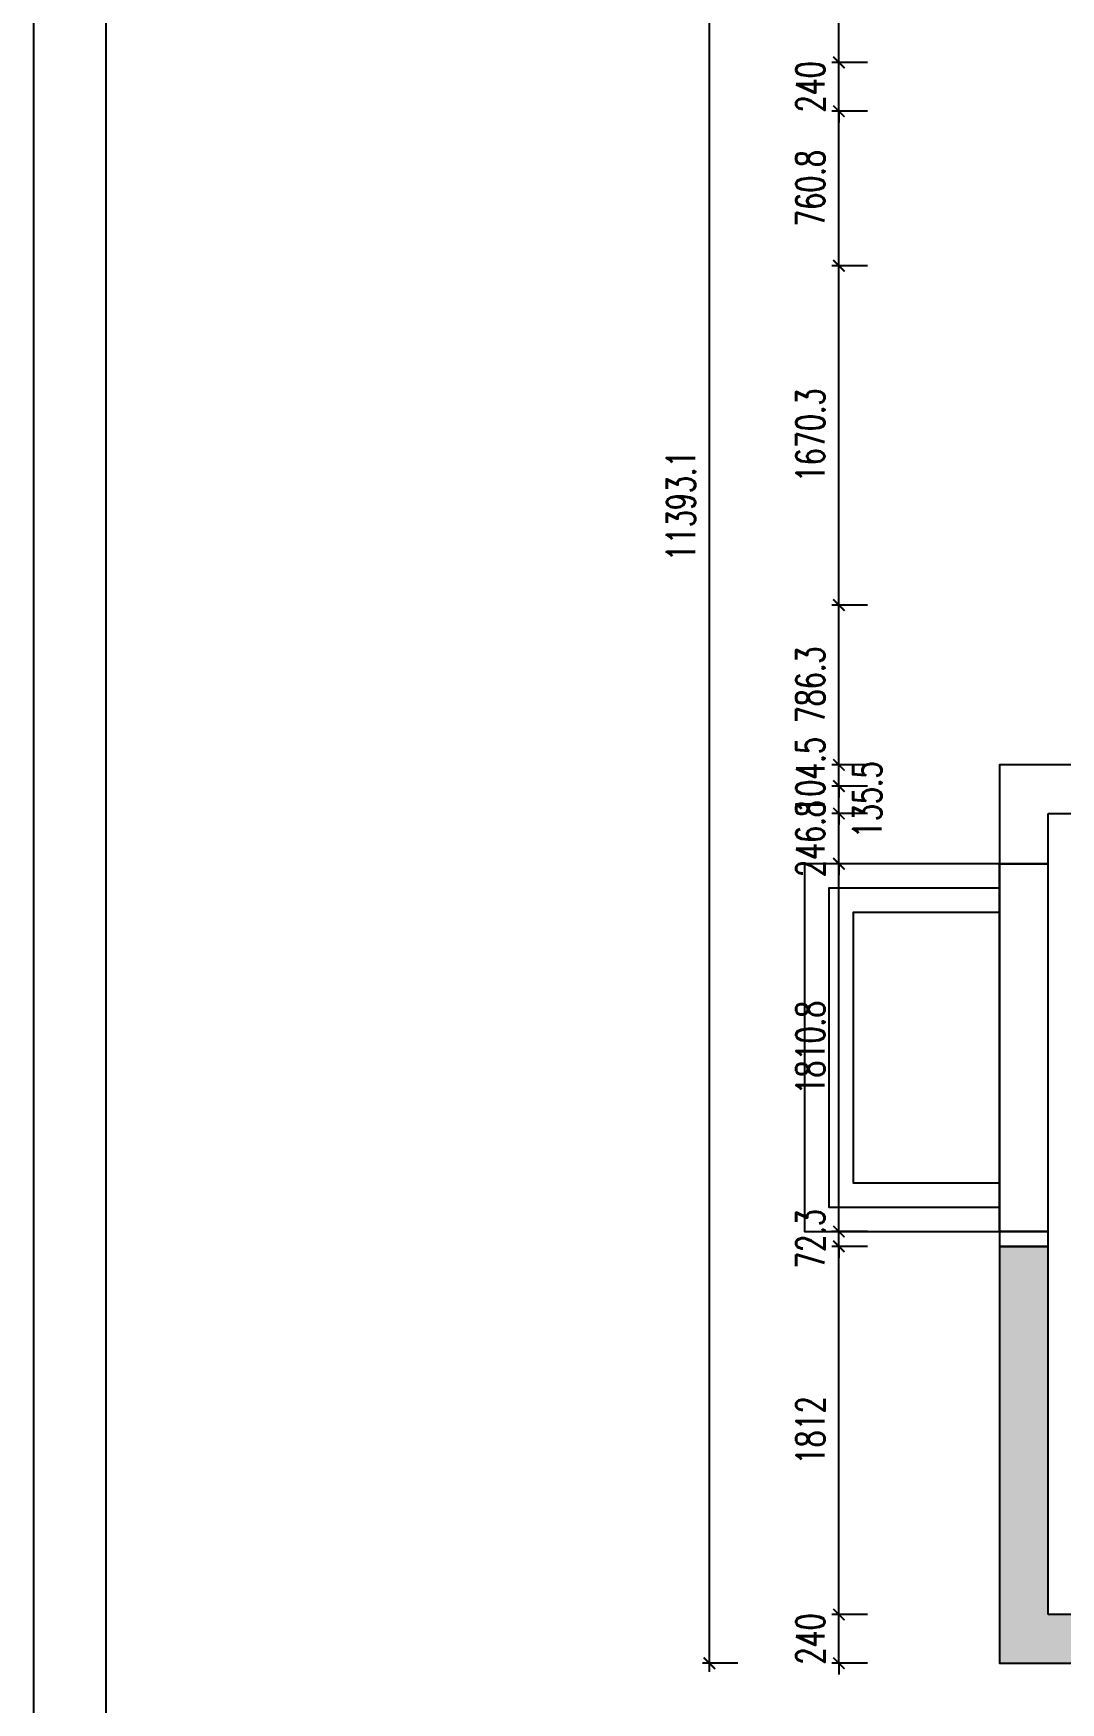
# Model space of a CAD drawing. Header units: millimetres. Extents: x 0 to 37570, y -10972 to 32224.
# Drawn here: x 0 to 5055, y 16992 to 25208 of the extents above; entities that cross this region are included whole.
import ezdxf

# ---------------------------------------------------------------- set-up
doc = ezdxf.new("R2010")
doc.units = ezdxf.units.MM
doc.header["$LTSCALE"] = 10
doc.header["$MEASUREMENT"] = 0
for name, color, linetype in [('A1-建筑结构墙体', 255, 'BYLAYER'), ('A16-建筑墙体填充', 250, 'BYLAYER'), ('A2-建筑墙体', 255, 'BYLAYER'), ('E11-标题', 2, 'BYLAYER'), ('P11-平面尺寸标注', 1, 'BYLAYER'), ('P4-平面窗', 1, 'BYLAYER'), ('T-图框', 1, 'BYLAYER')]:
    doc.layers.add(name, color=color, linetype=linetype)
doc.styles.add('DIMTEXT', font='simplex.shx', dxfattribs={"width": 0.7, "bigfont": 'gbcbig.shx'})
doc.dimstyles.new('Bim', dxfattribs={"dimscale": 25, "dimtxt": 2, "dimasz": 0.8, "dimexe": 0.5, "dimexo": 0.5, "dimgap": 1, "dimtad": 4, "dimdec": 4, "dimrnd": 1, "dimdsep": 46, "dimtxsty": 'DIMTEXT', "dimblk": 'ARCHTICK', "dimcen": 2.5, "dimdle": 0.6, "dimclrd": 1, "dimclre": 1, "dimclrt": 2, "dimadec": 0, "dimazin": 0, "dimtfac": 1, "dimtdec": 4, "dimtix": 1, "dimtmove": 2, "dimatfit": 3, "dimldrblk": 'ARCHTICK', "dimfxlon": 1, "dimtolj": 1, "dimtzin": 0, "dimarcsym": 0})
doc.dimstyles.new('Kujiale', dxfattribs={"dimscale": 25, "dimtxt": 2, "dimasz": 0.8, "dimexe": 0.5, "dimexo": 0.5, "dimgap": 1, "dimtad": 1, "dimdec": 4, "dimrnd": 1, "dimdsep": 46, "dimtxsty": 'DIMTEXT', "dimblk": 'ARCHTICK', "dimcen": 2.5, "dimdle": 0.6, "dimclrd": 1, "dimclre": 1, "dimclrt": 2, "dimadec": 0, "dimazin": 0, "dimtfac": 1, "dimtdec": 4, "dimtix": 1, "dimtmove": 2, "dimatfit": 3, "dimldrblk": 'ARCHTICK', "dimfxlon": 1, "dimtolj": 1, "dimtzin": 0, "dimarcsym": 0})

# ---------------------------------------------------------------- blocks, each defined once
blk = doc.blocks.new('_ArchTick')
at = {"layer": 'E11-标题', "color": 1, "const_width": 0.15}
blk.add_lwpolyline([(-0.5, -0.5), (0.5, 0.5)], dxfattribs=at)
blk = doc.blocks.new('*D68')
at = {"layer": 'Defpoints', "color": 0, "transparency": 16777216}
for p in [(3327, 28578.6), (3502, 28578.6), (3502, 17185.4)]:
    blk.add_point(p, dxfattribs=at)
at = {"layer": 'P11-平面尺寸标注', "color": 1, "lineweight": -2, "transparency": 16777216}
for p, q in [((3327, 17143.4), (3327, 28620.6)), ((3467, 28578.6), (3292, 28578.6)), ((3467, 17185.4), (3292, 17185.4))]:
    blk.add_line(p, q, dxfattribs=at)
at = {"layer": 'P11-平面尺寸标注', "color": 1, "lineweight": -2, "transparency": 16777216, "xscale": 56, "yscale": 56, "zscale": 56}
for p, rotation in [((3327, 28578.6), 90), ((3327, 17185.4), 270)]:
    blk.add_blockref('_ArchTick', p, dxfattribs=dict(at, rotation=rotation))
at = {"layer": 'P11-平面尺寸标注', "color": 2, "transparency": 16777216, "insert": (3187, 22882), "char_height": 140, "attachment_point": 5, "rotation": 90, "style": 'DIMTEXT'}
blk.add_mtext('\\A1;11393.1', dxfattribs=at)
blk = doc.blocks.new('*D79')
at = {"layer": 'Defpoints', "color": 0, "transparency": 16777216}
for p in [(3964, 17425.4), (4139, 17425.4), (4139, 17185.4)]:
    blk.add_point(p, dxfattribs=at)
at = {"layer": 'P11-平面尺寸标注', "color": 1, "lineweight": -2, "transparency": 16777216}
for p, q in [((4104, 17425.4), (3929, 17425.4)), ((3964, 17425.4), (3964, 17481.4)), ((3964, 17185.4), (3964, 17425.4)), ((4104, 17185.4), (3929, 17185.4)), ((3964, 17185.4), (3964, 17129.4))]:
    blk.add_line(p, q, dxfattribs=at)
at = {"layer": 'P11-平面尺寸标注', "color": 1, "lineweight": -2, "transparency": 16777216, "xscale": 56, "yscale": 56, "zscale": 56}
for p, rotation in [((3964, 17425.4), 270), ((3964, 17185.4), 90)]:
    blk.add_blockref('_ArchTick', p, dxfattribs=dict(at, rotation=rotation))
at = {"layer": 'P11-平面尺寸标注', "color": 2, "transparency": 16777216, "insert": (3824, 17305.4), "char_height": 140, "attachment_point": 5, "rotation": 90, "style": 'DIMTEXT'}
blk.add_mtext('\\A1;240', dxfattribs=at)
blk = doc.blocks.new('*D80')
at = {"layer": 'Defpoints', "color": 0, "transparency": 16777216}
for p in [(3964, 19237.4), (4139, 19237.4), (4139, 17425.4)]:
    blk.add_point(p, dxfattribs=at)
at = {"layer": 'P11-平面尺寸标注', "color": 1, "lineweight": -2, "transparency": 16777216}
for p, q in [((4104, 19237.4), (3929, 19237.4)), ((3964, 17383.4), (3964, 19279.4)), ((4104, 17425.4), (3929, 17425.4))]:
    blk.add_line(p, q, dxfattribs=at)
at = {"layer": 'P11-平面尺寸标注', "color": 1, "lineweight": -2, "transparency": 16777216, "xscale": 56, "yscale": 56, "zscale": 56}
for p, rotation in [((3964, 19237.4), 90), ((3964, 17425.4), 270)]:
    blk.add_blockref('_ArchTick', p, dxfattribs=dict(at, rotation=rotation))
at = {"layer": 'P11-平面尺寸标注', "color": 2, "transparency": 16777216, "insert": (3824, 18331.4), "char_height": 140, "attachment_point": 5, "rotation": 90, "style": 'DIMTEXT'}
blk.add_mtext('\\A1;1812', dxfattribs=at)
blk = doc.blocks.new('*D81')
at = {"layer": 'Defpoints', "color": 0, "transparency": 16777216}
for p in [(3964, 19309.8), (4139, 19309.8), (4139, 19237.4)]:
    blk.add_point(p, dxfattribs=at)
at = {"layer": 'P11-平面尺寸标注', "color": 1, "lineweight": -2, "transparency": 16777216}
for p, q in [((4104, 19309.8), (3929, 19309.8)), ((3964, 19309.8), (3964, 19365.8)), ((3964, 19237.4), (3964, 19309.8)), ((4104, 19237.4), (3929, 19237.4)), ((3964, 19237.4), (3964, 19181.4))]:
    blk.add_line(p, q, dxfattribs=at)
at = {"layer": 'P11-平面尺寸标注', "color": 1, "lineweight": -2, "transparency": 16777216, "xscale": 56, "yscale": 56, "zscale": 56}
for p, rotation in [((3964, 19309.8), 270), ((3964, 19237.4), 90)]:
    blk.add_blockref('_ArchTick', p, dxfattribs=dict(at, rotation=rotation))
at = {"layer": 'P11-平面尺寸标注', "color": 2, "transparency": 16777216, "insert": (3824, 19273.6), "char_height": 140, "attachment_point": 5, "rotation": 90, "style": 'DIMTEXT'}
blk.add_mtext('\\A1;72.3', dxfattribs=at)
blk = doc.blocks.new('*D82')
at = {"layer": 'Defpoints', "color": 0, "transparency": 16777216}
for p in [(3964, 21120.6), (4139, 21120.6), (4139, 19309.8)]:
    blk.add_point(p, dxfattribs=at)
at = {"layer": 'P11-平面尺寸标注', "color": 1, "lineweight": -2, "transparency": 16777216}
for p, q in [((4104, 21120.6), (3929, 21120.6)), ((3964, 19267.8), (3964, 21162.6)), ((4104, 19309.8), (3929, 19309.8))]:
    blk.add_line(p, q, dxfattribs=at)
at = {"layer": 'P11-平面尺寸标注', "color": 1, "lineweight": -2, "transparency": 16777216, "xscale": 56, "yscale": 56, "zscale": 56}
for p, rotation in [((3964, 21120.6), 90), ((3964, 19309.8), 270)]:
    blk.add_blockref('_ArchTick', p, dxfattribs=dict(at, rotation=rotation))
at = {"layer": 'P11-平面尺寸标注', "color": 2, "transparency": 16777216, "insert": (3824, 20215.2), "char_height": 140, "attachment_point": 5, "rotation": 90, "style": 'DIMTEXT'}
blk.add_mtext('\\A1;1810.8', dxfattribs=at)
blk = doc.blocks.new('*D83')
at = {"layer": 'Defpoints', "color": 0, "transparency": 16777216}
for p in [(3964, 21367.4), (4139, 21367.4), (4139, 21120.6)]:
    blk.add_point(p, dxfattribs=at)
at = {"layer": 'P11-平面尺寸标注', "color": 1, "lineweight": -2, "transparency": 16777216}
for p, q in [((4104, 21367.4), (3929, 21367.4)), ((3964, 21367.4), (3964, 21423.4)), ((3964, 21120.6), (3964, 21367.4)), ((4104, 21120.6), (3929, 21120.6)), ((3964, 21120.6), (3964, 21064.6))]:
    blk.add_line(p, q, dxfattribs=at)
at = {"layer": 'P11-平面尺寸标注', "color": 1, "lineweight": -2, "transparency": 16777216, "xscale": 56, "yscale": 56, "zscale": 56}
for p, rotation in [((3964, 21367.4), 270), ((3964, 21120.6), 90)]:
    blk.add_blockref('_ArchTick', p, dxfattribs=dict(at, rotation=rotation))
at = {"layer": 'P11-平面尺寸标注', "color": 2, "transparency": 16777216, "insert": (3824, 21244), "char_height": 140, "attachment_point": 5, "rotation": 90, "style": 'DIMTEXT'}
blk.add_mtext('\\A1;246.8', dxfattribs=at)
blk = doc.blocks.new('*D157')
at = {"layer": 'Defpoints', "color": 0, "transparency": 16777216}
for p in [(3964, 21502.9), (4139, 21502.9), (4139, 21367.4)]:
    blk.add_point(p, dxfattribs=at)
at = {"layer": 'P11-平面尺寸标注', "color": 1, "lineweight": -2, "transparency": 16777216}
for p, q in [((3964, 21502.9), (3964, 21558.9)), ((4104, 21502.9), (3929, 21502.9)), ((3964, 21367.4), (3964, 21502.9)), ((4104, 21367.4), (3929, 21367.4)), ((3964, 21367.4), (3964, 21311.4))]:
    blk.add_line(p, q, dxfattribs=at)
at = {"layer": 'P11-平面尺寸标注', "color": 1, "lineweight": -2, "transparency": 16777216, "xscale": 56, "yscale": 56, "zscale": 56}
for p, rotation in [((3964, 21502.9), 270), ((3964, 21367.4), 90)]:
    blk.add_blockref('_ArchTick', p, dxfattribs=dict(at, rotation=rotation))
at = {"layer": 'P11-平面尺寸标注', "color": 2, "transparency": 16777216, "insert": (4104, 21435.2), "char_height": 140, "attachment_point": 5, "rotation": 90, "style": 'DIMTEXT'}
blk.add_mtext('\\A1;135.5', dxfattribs=at)
blk = doc.blocks.new('*D84')
at = {"layer": 'Defpoints', "color": 0, "transparency": 16777216}
for p in [(3964, 21607.4), (4139, 21607.4), (4139, 21502.9)]:
    blk.add_point(p, dxfattribs=at)
at = {"layer": 'P11-平面尺寸标注', "color": 1, "lineweight": -2, "transparency": 16777216}
for p, q in [((3964, 21607.4), (3964, 21663.4)), ((4104, 21607.4), (3929, 21607.4)), ((3964, 21502.9), (3964, 21607.4)), ((4104, 21502.9), (3929, 21502.9)), ((3964, 21502.9), (3964, 21446.9))]:
    blk.add_line(p, q, dxfattribs=at)
at = {"layer": 'P11-平面尺寸标注', "color": 1, "lineweight": -2, "transparency": 16777216, "xscale": 56, "yscale": 56, "zscale": 56}
for p, rotation in [((3964, 21607.4), 270), ((3964, 21502.9), 90)]:
    blk.add_blockref('_ArchTick', p, dxfattribs=dict(at, rotation=rotation))
at = {"layer": 'P11-平面尺寸标注', "color": 2, "transparency": 16777216, "insert": (3824, 21555.2), "char_height": 140, "attachment_point": 5, "rotation": 90, "style": 'DIMTEXT'}
blk.add_mtext('\\A1;104.5', dxfattribs=at)
blk = doc.blocks.new('*D85')
at = {"layer": 'Defpoints', "color": 0, "transparency": 16777216}
for p in [(3964, 22393.7), (4139, 22393.7), (4139, 21607.4)]:
    blk.add_point(p, dxfattribs=at)
at = {"layer": 'P11-平面尺寸标注', "color": 1, "lineweight": -2, "transparency": 16777216}
for p, q in [((3964, 21565.4), (3964, 22435.7)), ((4104, 22393.7), (3929, 22393.7)), ((4104, 21607.4), (3929, 21607.4))]:
    blk.add_line(p, q, dxfattribs=at)
at = {"layer": 'P11-平面尺寸标注', "color": 1, "lineweight": -2, "transparency": 16777216, "xscale": 56, "yscale": 56, "zscale": 56}
for p, rotation in [((3964, 22393.7), 90), ((3964, 21607.4), 270)]:
    blk.add_blockref('_ArchTick', p, dxfattribs=dict(at, rotation=rotation))
at = {"layer": 'P11-平面尺寸标注', "color": 2, "transparency": 16777216, "insert": (3824, 22000.6), "char_height": 140, "attachment_point": 5, "rotation": 90, "style": 'DIMTEXT'}
blk.add_mtext('\\A1;786.3', dxfattribs=at)
blk = doc.blocks.new('*D86')
at = {"layer": 'Defpoints', "color": 0, "transparency": 16777216}
for p in [(3964, 24064), (4139, 24064), (4139, 22393.7)]:
    blk.add_point(p, dxfattribs=at)
at = {"layer": 'P11-平面尺寸标注', "color": 1, "lineweight": -2, "transparency": 16777216}
for p, q in [((3964, 22351.7), (3964, 24106)), ((4104, 24064), (3929, 24064)), ((4104, 22393.7), (3929, 22393.7))]:
    blk.add_line(p, q, dxfattribs=at)
at = {"layer": 'P11-平面尺寸标注', "color": 1, "lineweight": -2, "transparency": 16777216, "xscale": 56, "yscale": 56, "zscale": 56}
for p, rotation in [((3964, 24064), 90), ((3964, 22393.7), 270)]:
    blk.add_blockref('_ArchTick', p, dxfattribs=dict(at, rotation=rotation))
at = {"layer": 'P11-平面尺寸标注', "color": 2, "transparency": 16777216, "insert": (3824, 23228.8), "char_height": 140, "attachment_point": 5, "rotation": 90, "style": 'DIMTEXT'}
blk.add_mtext('\\A1;1670.3', dxfattribs=at)
blk = doc.blocks.new('*D87')
at = {"layer": 'Defpoints', "color": 0, "transparency": 16777216}
for p in [(3964, 24824.7), (4139, 24824.7), (4139, 24064)]:
    blk.add_point(p, dxfattribs=at)
at = {"layer": 'P11-平面尺寸标注', "color": 1, "lineweight": -2, "transparency": 16777216}
for p, q in [((4104, 24824.7), (3929, 24824.7)), ((3964, 24022), (3964, 24866.7)), ((4104, 24064), (3929, 24064))]:
    blk.add_line(p, q, dxfattribs=at)
at = {"layer": 'P11-平面尺寸标注', "color": 1, "lineweight": -2, "transparency": 16777216, "xscale": 56, "yscale": 56, "zscale": 56}
for p, rotation in [((3964, 24824.7), 90), ((3964, 24064), 270)]:
    blk.add_blockref('_ArchTick', p, dxfattribs=dict(at, rotation=rotation))
at = {"layer": 'P11-平面尺寸标注', "color": 2, "transparency": 16777216, "insert": (3824, 24444.4), "char_height": 140, "attachment_point": 5, "rotation": 90, "style": 'DIMTEXT'}
blk.add_mtext('\\A1;760.8', dxfattribs=at)
blk = doc.blocks.new('*D88')
at = {"layer": 'Defpoints', "color": 0, "transparency": 16777216}
for p in [(3964, 25064.7), (4139, 25064.7), (4139, 24824.7)]:
    blk.add_point(p, dxfattribs=at)
at = {"layer": 'P11-平面尺寸标注', "color": 1, "lineweight": -2, "transparency": 16777216}
for p, q in [((4104, 25064.7), (3929, 25064.7)), ((3964, 25064.7), (3964, 25120.7)), ((3964, 24824.7), (3964, 25064.7)), ((4104, 24824.7), (3929, 24824.7)), ((3964, 24824.7), (3964, 24768.7))]:
    blk.add_line(p, q, dxfattribs=at)
at = {"layer": 'P11-平面尺寸标注', "color": 1, "lineweight": -2, "transparency": 16777216, "xscale": 56, "yscale": 56, "zscale": 56}
for p, rotation in [((3964, 25064.7), 270), ((3964, 24824.7), 90)]:
    blk.add_blockref('_ArchTick', p, dxfattribs=dict(at, rotation=rotation))
at = {"layer": 'P11-平面尺寸标注', "color": 2, "transparency": 16777216, "insert": (3824, 24944.7), "char_height": 140, "attachment_point": 5, "rotation": 90, "style": 'DIMTEXT'}
blk.add_mtext('\\A1;240', dxfattribs=at)
blk = doc.blocks.new('*D89')
at = {"layer": 'Defpoints', "color": 0, "transparency": 16777216}
for p in [(3964, 28578.6), (4139, 28578.6), (4139, 25064.7)]:
    blk.add_point(p, dxfattribs=at)
at = {"layer": 'P11-平面尺寸标注', "color": 1, "lineweight": -2, "transparency": 16777216}
for p, q in [((3964, 25022.7), (3964, 28620.6)), ((4104, 28578.6), (3929, 28578.6)), ((4104, 25064.7), (3929, 25064.7))]:
    blk.add_line(p, q, dxfattribs=at)
at = {"layer": 'P11-平面尺寸标注', "color": 1, "lineweight": -2, "transparency": 16777216, "xscale": 56, "yscale": 56, "zscale": 56}
for p, rotation in [((3964, 28578.6), 90), ((3964, 25064.7), 270)]:
    blk.add_blockref('_ArchTick', p, dxfattribs=dict(at, rotation=rotation))
at = {"layer": 'P11-平面尺寸标注', "color": 2, "transparency": 16777216, "insert": (3824, 26821.7), "char_height": 140, "attachment_point": 5, "rotation": 90, "style": 'DIMTEXT'}
blk.add_mtext('\\A1;3513.8', dxfattribs=at)

msp = doc.modelspace()

# ---------------------------------------------------------------- hatches: boundary and pattern name
at = {"layer": 'A16-建筑墙体填充'}
for points in [[(4994.03027, 17425.43164), (4994.03027, 19237.42383), (4754.03027, 19237.42383), (4754.03027, 17185.60547), (4754.15332, 17185.55469)], [(7270.20508, 17425.42969), (4994.03125, 17425.42969), (4754.1543, 17185.55273), (4754.20508, 17185.42969), (7270.20508, 17185.42969)]]:
    msp.add_hatch(color=256, dxfattribs=at).paths.add_polyline_path(points)

# ---------------------------------------------------------------- linework, layer by layer
at = {"layer": 'A1-建筑结构墙体'}
for points in [[(4994.03027, 17425.42969), (4994.03027, 17425.43164), (4994.03027, 19237.42383), (4754.03027, 19237.42383), (4754.03027, 17185.60547), (4754.15332, 17185.55469), (4754.03027, 17185.42969)], [(4754.03027, 17185.42969), (4754.1543, 17185.55273), (4754.20508, 17185.42969), (7270.20508, 17185.42969), (7270.20508, 17425.42969), (4994.03125, 17425.42969), (4994.03027, 17425.42969)]]:
    msp.add_lwpolyline(points, dxfattribs=at)
at = {"layer": 'A2-建筑墙体'}
for points in [[(4994.03027, 21367.42383), (4994.03125, 21367.42383), (6252.77686, 21367.42383), (6252.77686, 21487.42383), (6132.77588, 21607.42383), (4754.20508, 21607.42383), (4754.1543, 21607.30078), (4754.03027, 21607.42383)], [(4754.03027, 21607.42383), (4754.15332, 21607.30078), (4754.03027, 21607.25), (4754.03027, 21120.59766), (4994.03027, 21120.59766), (4994.03027, 21367.42383), (4994.03027, 21367.42383)], [(4994.03027, 19309.75), (4754.03027, 19309.75), (4754.03027, 19237.42383), (4994.03027, 19237.42383), (4994.03027, 19309.75)]]:
    msp.add_lwpolyline(points, dxfattribs=at)
at = {"layer": 'P4-平面窗'}
for points in [[(4754.03027, 19309.75), (4754.03027, 21120.59766), (3794.03027, 21120.59766), (3794.03027, 19309.75), (4754.03027, 19309.75)], [(4994.03027, 19309.75), (4994.03027, 21120.59766), (4754.03027, 21120.59766), (4754.03027, 19309.75), (4994.03027, 19309.75)], [(4754.03027, 19429.75), (4754.03027, 21000.59766), (3914.03027, 21000.59766), (3914.03027, 19429.75), (4754.03027, 19429.75)], [(4754.03027, 19549.75), (4754.03027, 20880.59766), (4034.03027, 20880.59766), (4034.03027, 19549.75), (4754.03027, 19549.75)]]:
    msp.add_lwpolyline(points, dxfattribs=at)
at = {"layer": 'T-图框', "color": 8}
msp.add_lwpolyline([(0, 11434.5), (29400, 11434.5), (29400, 32224.5), (0, 32224.5), (0, 11434.5)], dxfattribs=at)
at = {"layer": 'T-图框'}
msp.add_lwpolyline([(357, 14136.5), (21945, 14136.5), (21945, 31867.5), (357, 31867.5), (357, 14136.5)], dxfattribs=at)

# ---------------------------------------------------------------- dimensions: what is measured, and where the dimension line sits
at = {"layer": 'P11-平面尺寸标注'}
for p1, p2, text, dimstyle, picture, middle in [((3502.03027, 17185.42969), (3502.03027, 28578.56836), '11393.1', 'Kujiale', '*D68', (3187.03027, 22881.99902)), ((4139.03027, 25064.74414), (4139.03027, 28578.56836), '3513.8', 'Kujiale', '*D89', (3824.03027, 26821.65625)), ((4139.03027, 24824.74414), (4139.03027, 25064.74414), '240', 'Kujiale', '*D88', (3824.03027, 24944.74414)), ((4139.03027, 24063.96484), (4139.03027, 24824.74414), '760.8', 'Kujiale', '*D87', (3824.03027, 24444.35449)), ((4139.03027, 22393.69727), (4139.03027, 24063.96484), '1670.3', 'Kujiale', '*D86', (3824.03027, 23228.83105)), ((4139.03027, 21607.42383), (4139.03027, 22393.69727), '786.3', 'Kujiale', '*D85', (3824.03027, 22000.56055)), ((4139.03027, 21502.9375), (4139.03027, 21607.42383), '104.5', 'Kujiale', '*D84', (3824.03027, 21555.18066)), ((4139.03027, 21367.42383), (4139.03027, 21502.9375), '135.5', 'Bim', '*D157', (4104.03027, 21435.18066)), ((4139.03027, 21120.59766), (4139.03027, 21367.42383), '246.8', 'Kujiale', '*D83', (3824.03027, 21244.01074)), ((4139.03027, 19309.75), (4139.03027, 21120.59766), '1810.8', 'Kujiale', '*D82', (3824.03027, 20215.17383)), ((4139.03027, 19237.42383), (4139.03027, 19309.75), '72.3', 'Kujiale', '*D81', (3824.03027, 19273.58691)), ((4139.03027, 17425.42969), (4139.03027, 19237.42383), '1812', 'Kujiale', '*D80', (3824.03027, 18331.42676)), ((4139.03027, 17185.42969), (4139.03027, 17425.42969), '240', 'Kujiale', '*D79', (3824.03027, 17305.42969))]:
    dim = msp.add_aligned_dim(p1=p1, p2=p2, distance=175, text=text, dimstyle=dimstyle, override={"dimscale": 70}, dxfattribs=at)
    dim.commit()
    dim.dimension.update_dxf_attribs({"geometry": picture, "text_midpoint": middle})

doc.saveas('drawing.dxf')
